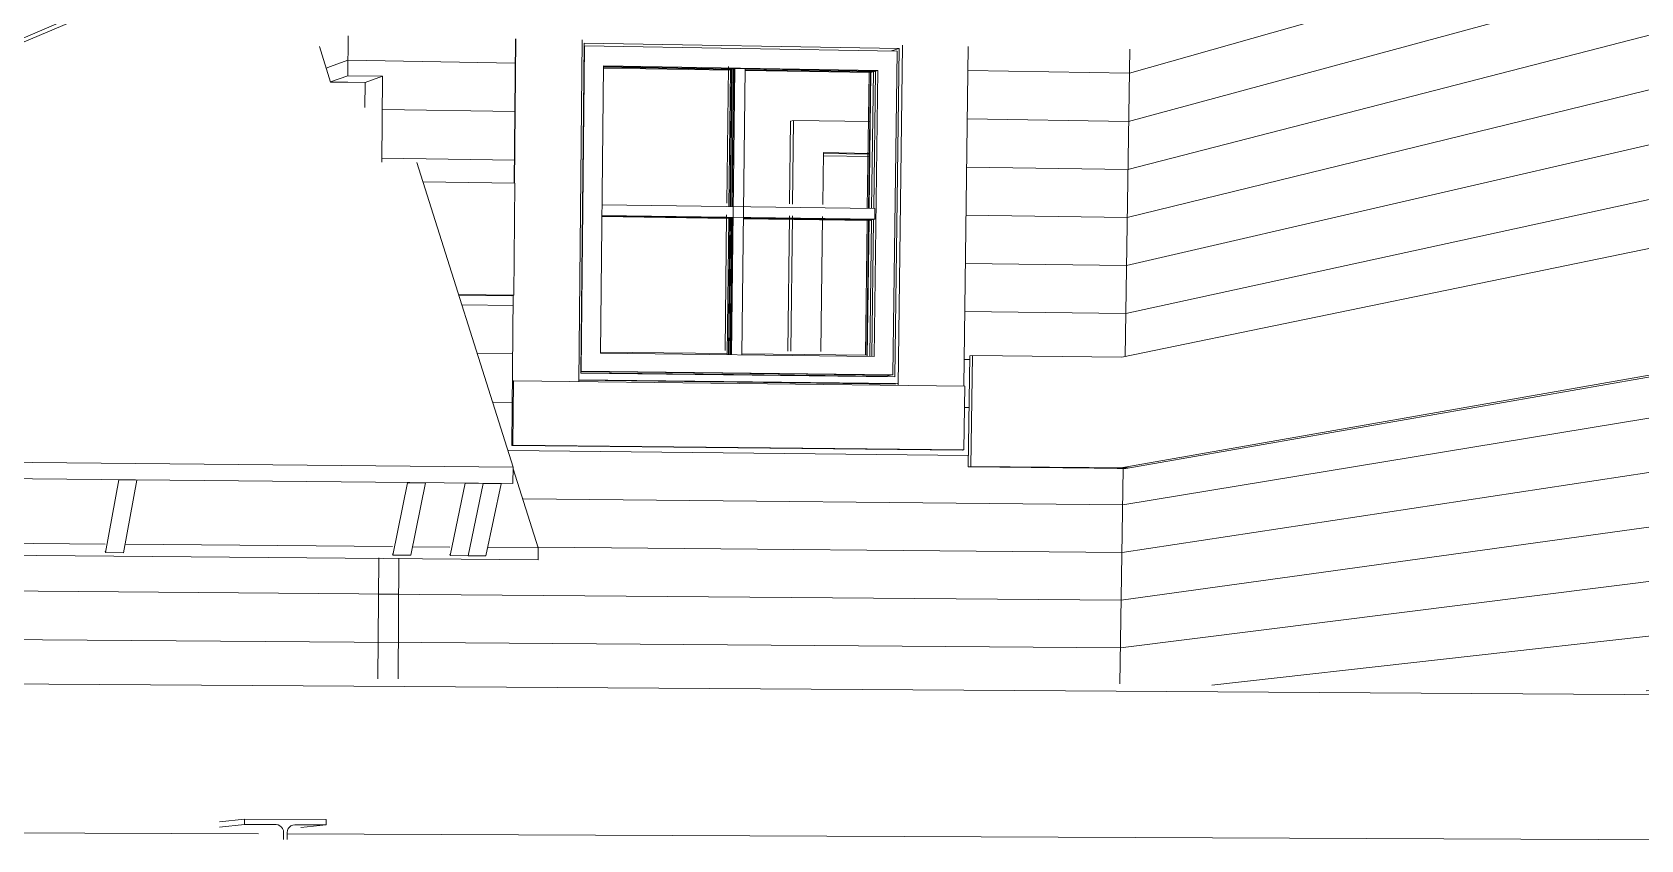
# Model space of a CAD drawing. Header units: inches. Extents: x 205 to 211, y -138 to -29.
# Drawn here: x 208.7882 to 208.9586, y -72.9149 to -72.8294 of the extents above; entities that cross this region are included whole.
import ezdxf

# ---------------------------------------------------------------- set-up
doc = ezdxf.new("R2010")
doc.units = ezdxf.units.IN
doc.header["$MEASUREMENT"] = 0
for name, color, linetype, lineweight in [('A-DOOR', 31, 'Continuous', 13), ('A-DOOR-FRAM', 31, 'Continuous', 9), ('A-GLAZ', 151, 'Continuous', 13), ('A-ROOF', 132, 'Continuous', 13), ('A-ROOF-OTLN', 132, 'Continuous', 9), ('A-WALL', 113, 'Continuous', 13), ('A-WALL-PATT', 111, 'Continuous', 13), ('I-WALL', 2, 'Continuous', 13), ('S-BEAM', 12, 'Continuous', 9)]:
    doc.layers.add(name, color=color, linetype=linetype, lineweight=lineweight)

# ---------------------------------------------------------------- blocks, each defined once
blk = doc.blocks.new('FP_97-160')
at = {"layer": 'A-WALL-PATT', "lineweight": 9}
blk.add_line((71.90739, -72.83321), (71.90786, -72.83304), dxfattribs=at)
blk = doc.blocks.new('FP_116-160')
at = {"layer": 'A-WALL-PATT', "lineweight": 9}
for p, q in [((71.37744, -72.88453), (71.91509, -72.88888)), ((71.37767, -72.89005), (71.91505, -72.89398))]:
    blk.add_line(p, q, dxfattribs=at)
blk = doc.blocks.new('FP_122-160')
at = {"layer": 'A-WALL-PATT', "lineweight": 9}
for p, q in [((72.07368, -72.81068), (72.09323, -72.80513)), ((72.07354, -72.81687), (72.09307, -72.81158)), ((71.99249, -72.83374), (72.05209, -72.81681)), ((72.07339, -72.82305), (72.09291, -72.81803)), ((71.99241, -72.83884), (72.05197, -72.82271)), ((72.07325, -72.82923), (72.09274, -72.82447)), ((71.99233, -72.84393), (72.05184, -72.8286)), ((72.07311, -72.8354), (72.09258, -72.8309)), ((71.99226, -72.84901), (72.05172, -72.83449)), ((72.07297, -72.84156), (72.09242, -72.83732)), ((71.99218, -72.85409), (72.0516, -72.84036)), ((71.9921, -72.85916), (72.05147, -72.84624)), ((71.99179, -72.87941), (72.09179, -72.86293)), ((71.99171, -72.88446), (72.09163, -72.86932)), ((71.99163, -72.8895), (72.09147, -72.87569)), ((71.99155, -72.89454), (72.09131, -72.88206)), ((72.00122, -72.89849), (72.09115, -72.88842)), ((72.04724, -72.89909), (72.09099, -72.89477)), ((72.08292, -72.92045), (72.09036, -72.92011)), ((72.08276, -72.92667), (72.0902, -72.92642))]:
    blk.add_line(p, q, dxfattribs=at)
blk = doc.blocks.new('FP_124-160')
at = {"layer": 'A-WALL-PATT', "lineweight": 9}
for p, q in [((71.9097, -72.83236), (71.92744, -72.83266)), ((71.9754, -72.83346), (71.99249, -72.83374)), ((71.91336, -72.83758), (71.92739, -72.8378)), ((71.97533, -72.83857), (71.99241, -72.83884)), ((71.91331, -72.84273), (71.92734, -72.84294)), ((71.97526, -72.84367), (71.99233, -72.84393)), ((71.97518, -72.84876), (71.99226, -72.84901)), ((71.97511, -72.85386), (71.99218, -72.85409)), ((71.9218, -72.85826), (71.9272, -72.85833)), ((71.97504, -72.85894), (71.9921, -72.85916)), ((71.92344, -72.86341), (71.92715, -72.86345)), ((71.97497, -72.86403), (71.97558, -72.86403)), ((71.92508, -72.86855), (71.9271, -72.86857)), ((71.97502, -72.86911), (71.97551, -72.86911)), ((71.92671, -72.87367), (71.97544, -72.87418)), ((71.92828, -72.8788), (71.99179, -72.87941)), ((71.9299, -72.88391), (71.99171, -72.88446)), ((71.91295, -72.88887), (71.99163, -72.8895)), ((71.91291, -72.89397), (71.99155, -72.89454))]:
    blk.add_line(p, q, dxfattribs=at)
blk = doc.blocks.new('FP_125-160')
at = {"layer": 'A-WALL-PATT', "lineweight": 9}
blk.add_line((71.90786, -72.83304), (71.9097, -72.83236), dxfattribs=at)

msp = doc.modelspace()

# ---------------------------------------------------------------- linework, layer by layer
at = {"layer": 'A-DOOR', "lineweight": 9}
msp.add_line((208.87692, -72.84255), (208.87199, -72.84247), dxfattribs=at)
at = {"layer": 'A-DOOR-FRAM'}
for p, q in [((208.86852, -72.83882), (208.86883, -72.83873)), ((208.86883, -72.83873), (208.86872, -72.84758)), ((208.87696, -72.83885), (208.86883, -72.83873)), ((208.86841, -72.84757), (208.86852, -72.83882)), ((208.86841, -72.84757), (208.86852, -72.83882)), ((208.87192, -72.84763), (208.87199, -72.84214)), ((208.87199, -72.84214), (208.87692, -72.84222)), ((208.87692, -72.84231), (208.87198, -72.84224)), ((208.86823, -72.86315), (208.8684, -72.84884)), ((208.86823, -72.86315), (208.8684, -72.84884)), ((208.86871, -72.84884), (208.86854, -72.86315)), ((208.87173, -72.86319), (208.8719, -72.84889))]:
    msp.add_line(p, q, dxfattribs=at)
at = {"layer": 'A-GLAZ', "lineweight": 9}
for p, q in [((208.83939, -72.83008), (208.83925, -72.84536)), ((208.84608, -72.86639), (208.84644, -72.8302)), ((208.84631, -72.86548), (208.84666, -72.83056)), ((208.84667, -72.83084), (208.84633, -72.86526)), ((208.84666, -72.83056), (208.88003, -72.83112)), ((208.87979, -72.8314), (208.84667, -72.83084)), ((208.8792, -72.83138), (208.88003, -72.83112)), ((208.87934, -72.86565), (208.87979, -72.8314)), ((208.88003, -72.83112), (208.87957, -72.86587)), ((208.88038, -72.83078), (208.87991, -72.86678)), ((208.88685, -72.86686), (208.88734, -72.8309)), ((208.84838, -72.86337), (208.84869, -72.83296)), ((208.84869, -72.83296), (208.87774, -72.83344)), ((208.86249, -72.83326), (208.84869, -72.83303)), ((208.86249, -72.83326), (208.84869, -72.83303)), ((208.84869, -72.83303), (208.86249, -72.83326)), ((208.84869, -72.83311), (208.86227, -72.83333)), ((208.86214, -72.83342), (208.84869, -72.83319)), ((208.87751, -72.83351), (208.86369, -72.83328)), ((208.87751, -72.83351), (208.86369, -72.83328)), ((208.86369, -72.83328), (208.87751, -72.83351)), ((208.86369, -72.83336), (208.87728, -72.83358)), ((208.87702, -72.83366), (208.86369, -72.83344)), ((208.87702, -72.83366), (208.87751, -72.83351)), ((208.87728, -72.83358), (208.87709, -72.84806)), ((208.87751, -72.83351), (208.87728, -72.83358)), ((208.87732, -72.84807), (208.87751, -72.83351)), ((208.87732, -72.84807), (208.87751, -72.83351)), ((208.87751, -72.83351), (208.87732, -72.84807)), ((208.87774, -72.83344), (208.87735, -72.86372)), ((208.87751, -72.83351), (208.87774, -72.83344)), ((208.87664, -72.84805), (208.87683, -72.83365)), ((208.87678, -72.84805), (208.87696, -72.83366)), ((208.87683, -72.84806), (208.87702, -72.83366)), ((208.87644, -72.86358), (208.87663, -72.84931)), ((208.87658, -72.86358), (208.87676, -72.84931)), ((208.87663, -72.86371), (208.87682, -72.84935)), ((208.87708, -72.84928), (208.87689, -72.86371)), ((208.87712, -72.86372), (208.87731, -72.84918)), ((208.87712, -72.86372), (208.87731, -72.84918)), ((208.87731, -72.84918), (208.87712, -72.86372)), ((208.83914, -72.85726), (208.83899, -72.87313)), ((208.87735, -72.86372), (208.84838, -72.86337)), ((208.84839, -72.86325), (208.8618, -72.86341)), ((208.86334, -72.86343), (208.87663, -72.86359)), ((208.87957, -72.86587), (208.84631, -72.86548)), ((208.87911, -72.8657), (208.84632, -72.86532)), ((208.84632, -72.86532), (208.87911, -72.8657)), ((208.87862, -72.86581), (208.84632, -72.86543)), ((208.84633, -72.86526), (208.87934, -72.86565)), ((208.87862, -72.86581), (208.87911, -72.8657)), ((208.87873, -72.86585), (208.87873, -72.86578)), ((208.87934, -72.86565), (208.87911, -72.8657)), ((208.83916, -72.86631), (208.83904, -72.86626)), ((208.83909, -72.8731), (208.83916, -72.86631)), ((208.83916, -72.86631), (208.88696, -72.86686)), ((208.84608, -72.86619), (208.87984, -72.86658)), ((208.87964, -72.86663), (208.84608, -72.86624)), ((208.88682, -72.86681), (208.88696, -72.86686)), ((208.88696, -72.86686), (208.88687, -72.87361)), ((208.83897, -72.87313), (208.83909, -72.8731)), ((208.83899, -72.87313), (208.84601, -72.8732)), ((208.88687, -72.87361), (208.83909, -72.8731)), ((208.87982, -72.87355), (208.88675, -72.87363)), ((208.88687, -72.87361), (208.88673, -72.87363))]:
    msp.add_line(p, q, dxfattribs=at)
at = {"layer": 'A-GLAZ'}
for p, q in [((208.86198, -72.84784), (208.86214, -72.83338)), ((208.86227, -72.83333), (208.86211, -72.84785)), ((208.86214, -72.83338), (208.86227, -72.83333)), ((208.86215, -72.84785), (208.86232, -72.83332)), ((208.86262, -72.83322), (208.86227, -72.86354)), ((208.86245, -72.83328), (208.86228, -72.84785)), ((208.86232, -72.84785), (208.86249, -72.83326)), ((208.86232, -72.83332), (208.86245, -72.83328)), ((208.86249, -72.83326), (208.86262, -72.83322)), ((208.86369, -72.83324), (208.86262, -72.83322)), ((208.86333, -72.86355), (208.86369, -72.83324)), ((208.84853, -72.84878), (208.87744, -72.84919)), ((208.86231, -72.84901), (208.84853, -72.84881)), ((208.84853, -72.84883), (208.86227, -72.84902)), ((208.86214, -72.84906), (208.84853, -72.84886)), ((208.84853, -72.84888), (208.86209, -72.84907)), ((208.86196, -72.8491), (208.84853, -72.84891)), ((208.87745, -72.84807), (208.84854, -72.84765)), ((208.86214, -72.86354), (208.86231, -72.84897)), ((208.87744, -72.84919), (208.87745, -72.84807)), ((208.8618, -72.86353), (208.86196, -72.84907)), ((208.86209, -72.84907), (208.86193, -72.86353)), ((208.86197, -72.86353), (208.86214, -72.84902)), ((208.86227, -72.84902), (208.8621, -72.86354)), ((208.8773, -72.84922), (208.8635, -72.84903)), ((208.8635, -72.84904), (208.87726, -72.84923)), ((208.87712, -72.84927), (208.8635, -72.84908)), ((208.8635, -72.84909), (208.87708, -72.84928)), ((208.87694, -72.84932), (208.8635, -72.84913)), ((208.87708, -72.84928), (208.87694, -72.84932)), ((208.87726, -72.84923), (208.87712, -72.84927)), ((208.87744, -72.84919), (208.8773, -72.84922))]:
    msp.add_line(p, q, dxfattribs=at)
at = {"layer": 'A-ROOF'}
for p, q in [((208.83911, -72.87544), (208.82891, -72.8432)), ((208.15656, -72.86851), (208.83911, -72.87544)), ((208.8391, -72.87716), (208.15666, -72.87041)), ((208.8391, -72.87716), (208.83911, -72.87544)), ((209.02351, -72.89993), (208.7629, -72.89821)), ((208.76287, -72.91404), (208.81214, -72.91425)), ((208.81519, -72.91426), (209.0231, -72.91514))]:
    msp.add_line(p, q, dxfattribs=at)
at = {"layer": 'A-ROOF-OTLN'}
for p, q in [((208.79408, -72.82711), (208.78297, -72.83182)), ((208.79483, -72.82722), (208.78389, -72.83184)), ((208.84177, -72.88397), (208.83913, -72.87561)), ((208.84176, -72.88525), (208.15954, -72.87934)), ((208.7673, -72.88331), (208.79591, -72.88357)), ((208.79802, -72.88359), (208.82635, -72.88384)), ((208.82846, -72.88386), (208.83242, -72.88389)), ((208.83642, -72.88393), (208.84177, -72.88397)), ((208.84176, -72.88525), (208.84177, -72.88397))]:
    msp.add_line(p, q, dxfattribs=at)
at = {"layer": 'A-WALL'}
for p, q in [((208.82163, -72.82978), (208.8216, -72.834)), ((208.83923, -72.84536), (208.83937, -72.83009)), ((208.8186, -72.83092), (208.81976, -72.83467)), ((208.90394, -72.86371), (208.90444, -72.8312)), ((208.8216, -72.834), (208.81976, -72.83466)), ((208.82343, -72.83472), (208.81976, -72.83466)), ((208.82343, -72.83473), (208.81976, -72.83467)), ((208.8216, -72.834), (208.82529, -72.83406)), ((208.82341, -72.83735), (208.82343, -72.83472)), ((208.82529, -72.83406), (208.82343, -72.83472)), ((208.82529, -72.83406), (208.82522, -72.84314)), ((208.83931, -72.84536), (208.82955, -72.84522)), ((208.8392, -72.85724), (208.83931, -72.84536)), ((208.96219, -72.85173), (208.90359, -72.86379)), ((208.83336, -72.85717), (208.8392, -72.85724)), ((208.83896, -72.85731), (208.83338, -72.85724)), ((208.83896, -72.85731), (208.8392, -72.85724)), ((208.83897, -72.87313), (208.83912, -72.85726)), ((208.88734, -72.8754), (208.8875, -72.86366)), ((208.8875, -72.86366), (208.88778, -72.8636)), ((208.88778, -72.8636), (208.88761, -72.87535)), ((208.90359, -72.86379), (208.88778, -72.8636)), ((208.90312, -72.87556), (208.96191, -72.86527)), ((208.96255, -72.86535), (208.90402, -72.87557)), ((208.87982, -72.87356), (208.84601, -72.8732)), ((208.88734, -72.8754), (208.88761, -72.87535)), ((208.90402, -72.87557), (208.88734, -72.8754)), ((208.88761, -72.87535), (208.90431, -72.87552)), ((208.90402, -72.87557), (208.90312, -72.87556)), ((208.9034, -72.89836), (208.90376, -72.87557)), ((208.90402, -72.87557), (208.90431, -72.87552)), ((208.82489, -72.88503), (208.82479, -72.89783)), ((208.82693, -72.89784), (208.82703, -72.88505))]:
    msp.add_line(p, q, dxfattribs=at)
at = {"layer": 'I-WALL'}
for p, q in [((208.86175, -72.84748), (208.86192, -72.83303)), ((208.87198, -72.84224), (208.87692, -72.84231)), ((208.86158, -72.86307), (208.86174, -72.84874))]:
    msp.add_line(p, q, dxfattribs=at)
at = {"layer": 'S-BEAM'}
for p, q in [((208.79734, -72.87678), (208.79594, -72.88447)), ((208.79926, -72.8768), (208.79734, -72.87678)), ((208.79786, -72.88449), (208.79926, -72.8768)), ((208.82794, -72.87708), (208.82638, -72.88474)), ((208.82984, -72.8771), (208.82794, -72.87708)), ((208.82827, -72.88475), (208.82984, -72.8771)), ((208.83404, -72.87714), (208.83245, -72.88479)), ((208.83594, -72.87716), (208.83404, -72.87714)), ((208.83594, -72.87716), (208.83434, -72.8848)), ((208.83434, -72.8848), (208.83594, -72.87716)), ((208.83784, -72.87718), (208.83594, -72.87716)), ((208.83623, -72.88482), (208.83784, -72.87718)), ((208.79594, -72.88447), (208.79591, -72.88434)), ((208.79594, -72.88447), (208.79786, -72.88449)), ((208.82638, -72.88474), (208.82634, -72.8846)), ((208.82638, -72.88474), (208.82827, -72.88475)), ((208.83245, -72.88479), (208.83241, -72.88465)), ((208.83245, -72.88479), (208.83434, -72.8848)), ((208.83434, -72.8848), (208.83623, -72.88482)), ((208.81066, -72.91269), (208.80803, -72.91296)), ((208.81066, -72.91326), (208.80803, -72.91352)), ((208.81933, -72.91273), (208.81066, -72.91269)), ((208.81066, -72.91269), (208.81066, -72.91326)), ((208.81066, -72.91326), (208.81401, -72.91327)), ((208.81598, -72.91328), (208.81933, -72.91329)), ((208.81933, -72.91329), (208.81662, -72.91356)), ((208.81933, -72.91329), (208.81933, -72.91273)), ((208.8148, -72.9141), (208.8148, -72.91486)), ((208.81518, -72.91486), (208.81518, -72.9141))]:
    msp.add_line(p, q, dxfattribs=at)
for points in [[(208.81401, -72.91327, 0), (208.81422, -72.9133, 0), (208.81441, -72.91338, 0), (208.81457, -72.91352, 0), (208.8147, -72.91369, 0), (208.81478, -72.91389, 0), (208.8148, -72.9141, 0)], [(208.81518, -72.9141, 0), (208.81521, -72.91389, 0), (208.81529, -72.91369, 0), (208.81542, -72.91352, 0), (208.81558, -72.91339, 0), (208.81578, -72.91331, 0), (208.81598, -72.91328, 0)]]:
    msp.add_polyline3d(points, dxfattribs=at)

# ---------------------------------------------------------------- block references
at = {"layer": 'A-WALL', "lineweight": 9}
for name in ['FP_122-160', 'FP_97-160', 'FP_125-160', 'FP_124-160', 'FP_116-160']:
    msp.add_blockref(name, (136.91191, 0), dxfattribs=at)

doc.saveas('drawing.dxf')
